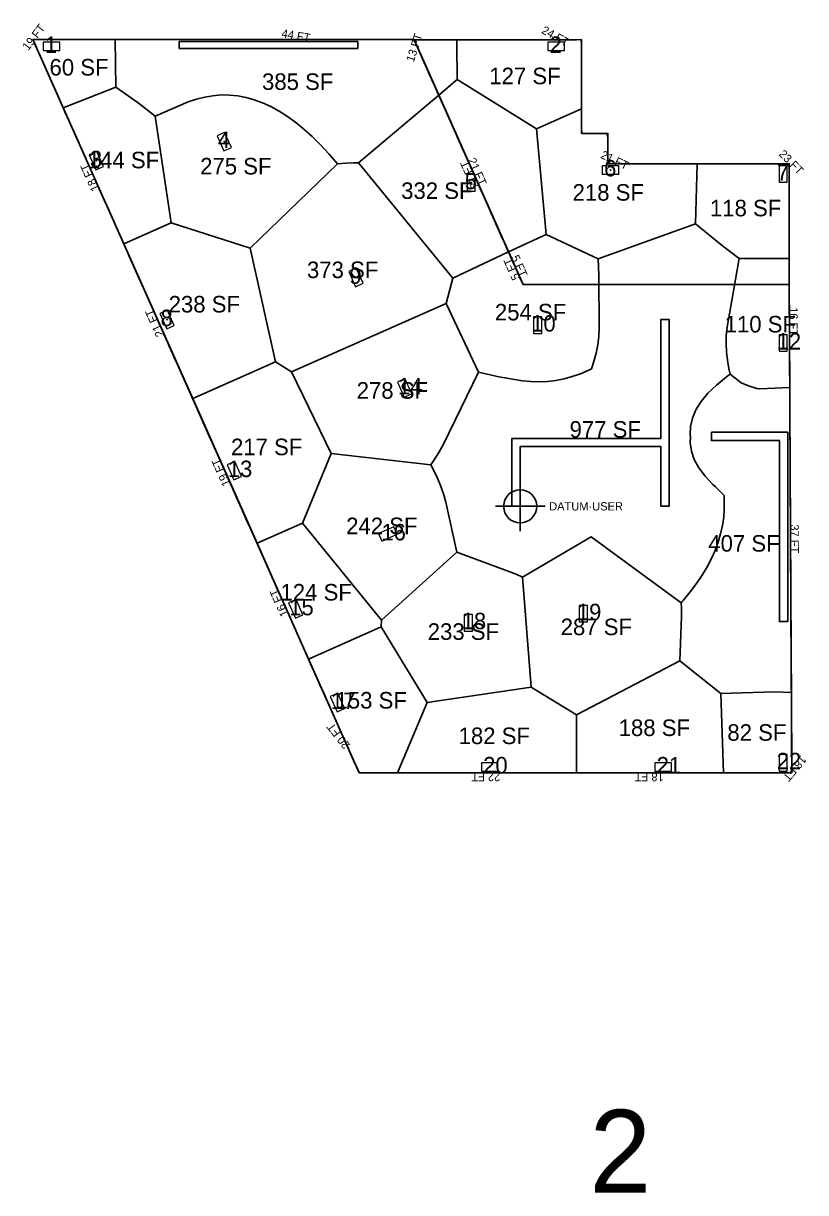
# Model space of a CAD drawing. Header units: metres. Extents: x 6006 to 43258, y -596 to 1101.
# Drawn here: x 9004 to 10139, y -594 to 1101 of the extents above; entities that cross this region are included whole.
import ezdxf
from ezdxf.enums import TextEntityAlignment as Align

# ---------------------------------------------------------------- set-up
doc = ezdxf.new("R2010")
doc.units = ezdxf.units.M
doc.layers.add('COLUMN-FOOTPRINT', color=6, linetype='Continuous', lineweight=9)
for name, color, linetype in [('COLUMN-LABEL', 6, 'Continuous'), ('FLOOR LABELS', 1, 'Continuous'), ('FLOOR_8_AREA_LABELS', 3, 'Continuous'), ('FLOOR_8_BOUNDARY', 5, 'Continuous'), ('FLOOR_8_COLUMNS', 7, 'Continuous'), ('FLOOR_8_DATUM', 4, 'Continuous'), ('FLOOR_8_FASCADE_COLUMNS', 30, 'Continuous'), ('FLOOR_8_FASCADE_WALLS', 4, 'Continuous'), ('FLOOR_8_LARGE_TRIBUTARY', 6, 'Continuous'), ('FLOOR_8_TRIBUTARY_COL_0', 2, 'Continuous'), ('FLOOR_8_TRIBUTARY_COL_1', 2, 'Continuous'), ('FLOOR_8_TRIBUTARY_COL_10', 2, 'Continuous'), ('FLOOR_8_TRIBUTARY_COL_11', 2, 'Continuous'), ('FLOOR_8_TRIBUTARY_COL_12', 2, 'Continuous'), ('FLOOR_8_TRIBUTARY_COL_13', 2, 'Continuous'), ('FLOOR_8_TRIBUTARY_COL_14', 2, 'Continuous'), ('FLOOR_8_TRIBUTARY_COL_15', 2, 'Continuous'), ('FLOOR_8_TRIBUTARY_COL_16', 2, 'Continuous'), ('FLOOR_8_TRIBUTARY_COL_17', 2, 'Continuous'), ('FLOOR_8_TRIBUTARY_COL_18', 2, 'Continuous'), ('FLOOR_8_TRIBUTARY_COL_19', 2, 'Continuous'), ('FLOOR_8_TRIBUTARY_COL_2', 2, 'Continuous'), ('FLOOR_8_TRIBUTARY_COL_20', 2, 'Continuous'), ('FLOOR_8_TRIBUTARY_COL_3', 2, 'Continuous'), ('FLOOR_8_TRIBUTARY_COL_4', 2, 'Continuous'), ('FLOOR_8_TRIBUTARY_COL_5', 2, 'Continuous'), ('FLOOR_8_TRIBUTARY_COL_6', 2, 'Continuous'), ('FLOOR_8_TRIBUTARY_COL_7', 2, 'Continuous'), ('FLOOR_8_TRIBUTARY_COL_8', 2, 'Continuous'), ('FLOOR_8_TRIBUTARY_COL_9', 2, 'Continuous'), ('FLOOR_8_WALL_TRIBUTARY_14', 1, 'Continuous'), ('FLOOR_8_WALL_TRIBUTARY_18', 1, 'Continuous'), ('FLOOR_8_WALL_TRIBUTARY_8', 1, 'Continuous'), ('SECONDARY AREA', 7, 'Continuous'), ('SHEAR-WALL', 4, 'Continuous'), ('SLAB', 5, 'Continuous')]:
    doc.layers.add(name, color=color, linetype=linetype)

msp = doc.modelspace()

# ---------------------------------------------------------------- linework, layer by layer
at = {"layer": 'COLUMN-FOOTPRINT'}
for points in [[(9032.9, 1061.3), (9056.9, 1061.3), (9056.9, 1073.3), (9032.9, 1073.3)], [(9764.7, 1061.3), (9788.7, 1061.3), (9788.7, 1073.3), (9764.7, 1073.3)], [(9285.1, 937.8), (9294.8, 915.9), (9305.8, 920.8), (9296.1, 942.7)], [(9099.8, 910.1), (9109.5, 888.2), (9120.5, 893), (9110.7, 915)], [(9659.6, 857.6), (9659.6, 881.6), (9647.6, 881.6), (9647.6, 857.6)], [(9843.7, 882.3), (9867.7, 882.3), (9867.7, 894.3), (9843.7, 894.3)], [(10112, 870.3), (10112, 894.3), (10100, 894.3), (10100, 870.3)], [(9476.1, 740.9), (9485.8, 719), (9496.8, 723.9), (9487, 745.8)], [(9202.2, 679.9), (9212, 657.9), (9222.9, 662.8), (9213.2, 684.7)], [(9756, 651.3), (9756, 675.3), (9744, 675.3), (9744, 651.3)], [(10112, 625.3), (10112, 649.3), (10100, 649.3), (10100, 625.3)], [(9546.6, 580.8), (9556.4, 558.9), (9567.4, 563.7), (9557.6, 585.7)], [(9299.7, 460.9), (9309.5, 438.9), (9320.4, 443.8), (9310.7, 465.8)], [(9524.2, 350.2), (9546.1, 360), (9541.3, 371), (9519.3, 361.2)], [(9388.9, 260.5), (9398.6, 238.6), (9409.6, 243.5), (9399.8, 265.4)], [(9822.3, 232.9), (9822.3, 256.9), (9810.3, 256.9), (9810.3, 232.9)], [(9655.3, 219.8), (9655.3, 243.8), (9643.3, 243.8), (9643.3, 219.8)], [(9449.3, 124.7), (9459.1, 102.7), (9470.1, 107.6), (9460.3, 129.5)], [(10112, 16.8), (10112, 40.8), (10100, 40.8), (10100, 16.8)], [(9668.4, 16.8), (9692.4, 16.8), (9692.4, 28.8), (9668.4, 28.8)], [(9920, 16.8), (9944, 16.8), (9944, 28.8), (9920, 28.8)]]:
    msp.add_lwpolyline(points, close=True, dxfattribs=at)
at = {"layer": 'FLOOR_8_BOUNDARY'}
msp.add_lwpolyline([(9728.8, 722.1), (9728.8, 722.1), (9570.9, 1076.9), (9813.8, 1077.1), (9813.8, 941.1), (9851.8, 941.1), (9851.8, 897.1), (10114.8, 897.1), (10114.8, 722.1), (10118.5, 14.1), (9491.2, 14.1), (9018, 1077.1), (9570.8, 1077.1), (9728.8, 722.1)], close=True, dxfattribs=at)
at = {"layer": 'FLOOR_8_COLUMNS'}
for p in [(9044.9, 1067.3), (9776.7, 1067.3), (9295.4, 929.3), (9110.1, 901.6), (9855.7, 888.3), (10106, 882.3), (9653.6, 869.6), (9486.4, 732.4), (9212.6, 671.3), (9750, 663.3), (10106, 637.3), (9557, 572.3), (9310.1, 452.3), (9532.7, 360.6), (9399.2, 252), (9816.3, 244.9), (9649.3, 231.8), (9459.7, 116.1), (9680.4, 22.8), (9932, 22.8), (10106, 28.8)]:
    msp.add_point(p, dxfattribs=at)
at = {"layer": 'FLOOR_8_DATUM'}
for p, q in [((9724.7, 364.6), (9724.7, 436.6)), ((9688.7, 400.6), (9760.7, 400.6))]:
    msp.add_line(p, q, dxfattribs=at)
msp.add_circle((9724.7, 400.6), 24, dxfattribs=at)
at = {"layer": 'FLOOR_8_FASCADE_COLUMNS'}
for points in [[(9062, 978.2), (9059.6, 983.7), (9057.2, 989.2), (9054.7, 994.7), (9052.3, 1000.1), (9049.8, 1005.6), (9047.4, 1011.1), (9045, 1016.6), (9042.5, 1022.1), (9040.1, 1027.5), (9037.6, 1033), (9035.2, 1038.5), (9032.8, 1044), (9030.3, 1049.5), (9027.9, 1055), (9025.4, 1060.4), (9023, 1065.9), (9020.6, 1071.4), (9018.1, 1076.9), (9023.8, 1077.1), (9029.8, 1077.1), (9035.8, 1077.1), (9041.8, 1077.1), (9047.8, 1077.1), (9053.8, 1077.1), (9059.8, 1077.1), (9065.8, 1077.1), (9071.8, 1077.1), (9077.8, 1077.1), (9083.8, 1077.1), (9089.8, 1077.1), (9095.8, 1077.1), (9101.8, 1077.1), (9107.8, 1077.1), (9113.8, 1077.1), (9119.8, 1077.1), (9125.8, 1077.1), (9131.8, 1077.1), (9137.8, 1077.1)], [(9632.4, 1077), (9638.4, 1077), (9644.4, 1077), (9650.4, 1077), (9656.4, 1077), (9662.4, 1077), (9668.4, 1077), (9674.4, 1077), (9680.4, 1077), (9686.4, 1077), (9692.4, 1077), (9698.4, 1077), (9704.4, 1077), (9710.4, 1077), (9716.4, 1077), (9722.4, 1077), (9728.4, 1077), (9734.4, 1077), (9740.4, 1077), (9746.4, 1077), (9752.4, 1077), (9758.4, 1077), (9764.4, 1077), (9770.4, 1077), (9776.4, 1077), (9782.4, 1077), (9788.4, 1077), (9794.4, 1077), (9800.4, 1077), (9806.4, 1077), (9812.4, 1077.1), (9813.8, 1072.4), (9813.8, 1066.4), (9813.8, 1060.4), (9813.8, 1054.4), (9813.8, 1048.4), (9813.8, 1042.4), (9813.8, 1036.4), (9813.8, 1030.4), (9813.8, 1024.4), (9813.8, 1018.4), (9813.8, 1012.4), (9813.8, 1006.4), (9813.8, 1000.4), (9813.8, 994.4), (9813.8, 988.4), (9813.8, 982.4), (9813.8, 976.4)], [(9706.9, 771.4), (9704.4, 776.9), (9702, 782.4), (9699.5, 787.8), (9697.1, 793.3), (9694.7, 798.8), (9692.2, 804.3), (9689.8, 809.8), (9687.3, 815.2), (9684.9, 820.7), (9682.5, 826.2), (9680, 831.7), (9677.6, 837.2), (9675.1, 842.6), (9672.7, 848.1), (9670.3, 853.6), (9667.8, 859.1), (9665.4, 864.6), (9662.9, 870.1), (9660.5, 875.5), (9658.1, 881), (9655.6, 886.5), (9653.2, 892), (9650.7, 897.5), (9648.3, 902.9), (9645.9, 908.4), (9643.4, 913.9), (9641, 919.4), (9638.5, 924.9), (9636.1, 930.4), (9633.7, 935.8), (9631.2, 941.3), (9628.8, 946.8), (9626.4, 952.3), (9623.9, 957.8), (9621.5, 963.2), (9619, 968.7), (9616.6, 974.2), (9614.2, 979.7), (9611.7, 985.2), (9609.3, 990.6), (9606.8, 996.1)], [(9607, 995.7), (9609.5, 990.2), (9611.9, 984.8), (9614.3, 979.3), (9616.8, 973.8), (9619.2, 968.3), (9621.7, 962.8), (9624.1, 957.3), (9626.5, 951.9), (9629, 946.4), (9631.4, 940.9), (9633.9, 935.4), (9636.3, 929.9), (9638.7, 924.5), (9641.2, 919), (9643.6, 913.5), (9646.1, 908), (9648.5, 902.5), (9650.9, 897.1), (9653.4, 891.6), (9655.8, 886.1), (9658.3, 880.6), (9660.7, 875.1), (9663.1, 869.6), (9665.6, 864.2), (9668, 858.7), (9670.4, 853.2), (9672.9, 847.7), (9675.3, 842.2), (9677.8, 836.8), (9680.2, 831.3), (9682.6, 825.8), (9685.1, 820.3), (9687.5, 814.8), (9690, 809.3), (9692.4, 803.9), (9694.8, 798.4), (9697.3, 792.9), (9699.7, 787.4), (9702.2, 781.9), (9704.6, 776.5), (9707, 771)], [(9149.9, 780.9), (9147.4, 786.4), (9145, 791.8), (9142.6, 797.3), (9140.1, 802.8), (9137.7, 808.3), (9135.2, 813.8), (9132.8, 819.2), (9130.4, 824.7), (9127.9, 830.2), (9125.5, 835.7), (9123, 841.2), (9120.6, 846.7), (9118.2, 852.1), (9115.7, 857.6), (9113.3, 863.1), (9110.8, 868.6), (9108.4, 874.1), (9106, 879.5), (9103.5, 885), (9101.1, 890.5), (9098.6, 896), (9096.2, 901.5), (9093.8, 907), (9091.3, 912.4), (9088.9, 917.9), (9086.4, 923.4), (9084, 928.9), (9081.6, 934.4), (9079.1, 939.8), (9076.7, 945.3), (9074.2, 950.8), (9071.8, 956.3), (9069.4, 961.8), (9066.9, 967.2), (9064.5, 972.7), (9062, 978.2)], [(9813.8, 976.4), (9813.8, 970.4), (9813.8, 964.4), (9813.8, 958.4), (9813.8, 952.4), (9813.8, 946.4), (9814.4, 941.1), (9820.4, 941.1), (9826.4, 941.1), (9832.4, 941.1), (9838.4, 941.1), (9844.4, 941.1), (9850.4, 941.1), (9851.8, 936.4), (9851.8, 930.4), (9851.8, 924.4), (9851.8, 918.4), (9851.8, 912.4), (9851.8, 906.4), (9851.8, 900.4), (9854.4, 897.1), (9860.4, 897.1), (9866.4, 897.1), (9872.4, 897.1), (9878.4, 897.1), (9884.4, 897.1), (9890.4, 897.1), (9896.4, 897.1), (9902.4, 897.1), (9908.4, 897.1), (9914.4, 897.1), (9920.4, 897.1), (9926.4, 897.1), (9932.4, 897.1), (9938.4, 897.1), (9944.4, 897.1), (9950.4, 897.1), (9956.4, 897.1), (9962.4, 897.1), (9968.4, 897.1), (9974.4, 897.1), (9980.4, 897.1)], [(9980.4, 897.1), (9986.4, 897.1), (9992.4, 897.1), (9998.4, 897.1), (10004.4, 897.1), (10010.4, 897.1), (10016.4, 897.1), (10022.4, 897.1), (10028.4, 897.1), (10034.4, 897.1), (10040.4, 897.1), (10046.4, 897.1), (10052.4, 897.1), (10058.4, 897.1), (10064.4, 897.1), (10070.4, 897.1), (10076.4, 897.1), (10082.4, 897.1), (10088.4, 897.1), (10094.4, 897.1), (10100.4, 897.1), (10106.4, 897.1), (10112.4, 897.1), (10114.8, 893.4), (10114.8, 887.4), (10114.8, 881.4), (10114.8, 875.4), (10114.8, 869.4), (10114.8, 863.4), (10114.8, 857.4), (10114.8, 851.4), (10114.8, 845.4), (10114.8, 839.4), (10114.8, 833.4), (10114.8, 827.4), (10114.8, 821.4), (10114.8, 815.4), (10114.8, 809.4), (10114.8, 803.4), (10114.8, 797.4), (10114.8, 791.4), (10114.8, 785.4), (10114.8, 779.4), (10114.8, 773.4), (10114.8, 767.4), (10114.8, 761.4)], [(9249.9, 556.1), (9247.5, 561.6), (9245, 567.1), (9242.6, 572.6), (9240.2, 578.1), (9237.7, 583.5), (9235.3, 589), (9232.8, 594.5), (9230.4, 600), (9228, 605.5), (9225.5, 611), (9223.1, 616.4), (9220.6, 621.9), (9218.2, 627.4), (9215.8, 632.9), (9213.3, 638.4), (9210.9, 643.8), (9208.4, 649.3), (9206, 654.8), (9203.6, 660.3), (9201.1, 665.8), (9198.7, 671.2), (9196.2, 676.7), (9193.8, 682.2), (9191.4, 687.7), (9188.9, 693.2), (9186.5, 698.7), (9184, 704.1), (9181.6, 709.6), (9179.2, 715.1), (9176.7, 720.6), (9174.3, 726.1), (9171.8, 731.5), (9169.4, 737), (9167, 742.5), (9164.5, 748), (9162.1, 753.5), (9159.6, 759), (9157.2, 764.4), (9154.8, 769.9), (9152.3, 775.4), (9149.9, 780.9)], [(9728.8, 722.1), (9726.4, 727.5), (9723.9, 733), (9721.5, 738.5), (9719.1, 744), (9716.6, 749.5), (9714.2, 754.9), (9711.7, 760.4), (9709.3, 765.9), (9706.9, 771.4)], [(9707, 771), (9709.5, 765.5), (9711.9, 760), (9714.4, 754.5), (9716.8, 749), (9719.2, 743.6), (9721.7, 738.1), (9724.1, 732.6), (9726.6, 727.1), (9728.8, 722.1)], [(10114.8, 761.4), (10114.8, 755.4), (10114.8, 749.4), (10114.8, 743.4), (10114.8, 737.4), (10114.8, 731.4), (10114.8, 725.4), (10114.8, 719.4), (10114.8, 713.4), (10114.9, 707.4), (10114.9, 701.4), (10114.9, 695.4), (10115, 689.4), (10115, 683.4), (10115, 677.4), (10115, 671.4), (10115.1, 665.4), (10115.1, 659.4), (10115.1, 653.4), (10115.2, 647.4), (10115.2, 641.4), (10115.2, 635.4), (10115.3, 629.4), (10115.3, 623.4), (10115.3, 617.4), (10115.4, 611.4), (10115.4, 605.4), (10115.4, 599.4), (10115.5, 593.4), (10115.5, 587.4), (10115.5, 581.4), (10115.6, 575.4)], [(9342.6, 347.8), (9340.2, 353.3), (9337.7, 358.8), (9335.3, 364.3), (9332.9, 369.8), (9330.4, 375.2), (9328, 380.7), (9325.5, 386.2), (9323.1, 391.7), (9320.7, 397.2), (9318.2, 402.7), (9315.8, 408.1), (9313.3, 413.6), (9310.9, 419.1), (9308.5, 424.6), (9306, 430.1), (9303.6, 435.5), (9301.1, 441), (9298.7, 446.5), (9296.3, 452), (9293.8, 457.5), (9291.4, 462.9), (9288.9, 468.4), (9286.5, 473.9), (9284.1, 479.4), (9281.6, 484.9), (9279.2, 490.4), (9276.7, 495.8), (9274.3, 501.3), (9271.9, 506.8), (9269.4, 512.3), (9267, 517.8), (9264.5, 523.2), (9262.1, 528.7), (9259.7, 534.2), (9257.2, 539.7), (9254.8, 545.2), (9252.4, 550.7), (9249.9, 556.1)], [(9418.3, 177.9), (9415.8, 183.4), (9413.4, 188.9), (9410.9, 194.4), (9408.5, 199.8), (9406.1, 205.3), (9403.6, 210.8), (9401.2, 216.3), (9398.7, 221.8), (9396.3, 227.2), (9393.9, 232.7), (9391.4, 238.2), (9389, 243.7), (9386.5, 249.2), (9384.1, 254.7), (9381.7, 260.1), (9379.2, 265.6), (9376.8, 271.1), (9374.3, 276.6), (9371.9, 282.1), (9369.5, 287.5), (9367, 293), (9364.6, 298.5), (9362.1, 304), (9359.7, 309.5), (9357.3, 314.9), (9354.8, 320.4), (9352.4, 325.9), (9349.9, 331.4), (9347.5, 336.9), (9345.1, 342.4), (9342.6, 347.8)], [(9545.8, 14.1), (9539.8, 14.1), (9533.8, 14.1), (9527.8, 14.1), (9521.8, 14.1), (9515.8, 14.1), (9509.8, 14.1), (9503.8, 14.1), (9497.8, 14.1), (9491.8, 14.1), (9489, 18.9), (9486.6, 24.4), (9484.1, 29.9), (9481.7, 35.4), (9479.3, 40.9), (9476.8, 46.4), (9474.4, 51.8), (9471.9, 57.3), (9469.5, 62.8), (9467.1, 68.3), (9464.6, 73.8), (9462.2, 79.2), (9459.7, 84.7), (9457.3, 90.2), (9454.9, 95.7), (9452.4, 101.2), (9450, 106.6), (9447.5, 112.1), (9445.1, 117.6), (9442.7, 123.1), (9440.2, 128.6), (9437.8, 134.1), (9435.3, 139.5), (9432.9, 145), (9430.5, 150.5), (9428, 156), (9425.6, 161.5), (9423.1, 166.9), (9420.7, 172.4), (9418.3, 177.9)], [(10117.9, 131.4), (10117.9, 125.4), (10117.9, 119.4), (10118, 113.4), (10118, 107.4), (10118, 101.4), (10118.1, 95.4), (10118.1, 89.4), (10118.1, 83.4), (10118.2, 77.4), (10118.2, 71.4), (10118.2, 65.4), (10118.3, 59.4), (10118.3, 53.4), (10118.3, 47.4), (10118.3, 41.4), (10118.4, 35.4), (10118.4, 29.4), (10118.4, 23.4), (10118.5, 17.4), (10115.8, 14.1), (10109.8, 14.1), (10103.8, 14.1), (10097.8, 14.1), (10091.8, 14.1), (10085.8, 14.1), (10079.8, 14.1), (10073.8, 14.1), (10067.8, 14.1), (10061.8, 14.1), (10055.8, 14.1), (10049.8, 14.1), (10043.8, 14.1), (10037.8, 14.1), (10031.8, 14.1), (10025.8, 14.1), (10019.8, 14.1)], [(9803.8, 14.1), (9797.8, 14.1), (9791.8, 14.1), (9785.8, 14.1), (9779.8, 14.1), (9773.8, 14.1), (9767.8, 14.1), (9761.8, 14.1), (9755.8, 14.1), (9749.8, 14.1), (9743.8, 14.1), (9737.8, 14.1), (9731.8, 14.1), (9725.8, 14.1), (9719.8, 14.1), (9713.8, 14.1), (9707.8, 14.1), (9701.8, 14.1), (9695.8, 14.1), (9689.8, 14.1), (9683.8, 14.1), (9677.8, 14.1), (9671.8, 14.1), (9665.8, 14.1), (9659.8, 14.1), (9653.8, 14.1), (9647.8, 14.1), (9641.8, 14.1), (9635.8, 14.1), (9629.8, 14.1), (9623.8, 14.1), (9617.8, 14.1), (9611.8, 14.1), (9605.8, 14.1), (9599.8, 14.1), (9593.8, 14.1), (9587.8, 14.1), (9581.8, 14.1), (9575.8, 14.1), (9569.8, 14.1), (9563.8, 14.1), (9557.8, 14.1), (9551.8, 14.1), (9545.8, 14.1)], [(10019.8, 14.1), (10013.8, 14.1), (10007.8, 14.1), (10001.8, 14.1), (9995.8, 14.1), (9989.8, 14.1), (9983.8, 14.1), (9977.8, 14.1), (9971.8, 14.1), (9965.8, 14.1), (9959.8, 14.1), (9953.8, 14.1), (9947.8, 14.1), (9941.8, 14.1), (9935.8, 14.1), (9929.8, 14.1), (9923.8, 14.1), (9917.8, 14.1), (9911.8, 14.1), (9905.8, 14.1), (9899.8, 14.1), (9893.8, 14.1), (9887.8, 14.1), (9881.8, 14.1), (9875.8, 14.1), (9869.8, 14.1), (9863.8, 14.1), (9857.8, 14.1), (9851.8, 14.1), (9845.8, 14.1), (9839.8, 14.1), (9833.8, 14.1), (9827.8, 14.1), (9821.8, 14.1), (9815.8, 14.1), (9809.8, 14.1), (9803.8, 14.1)]]:
    msp.add_lwpolyline(points, dxfattribs=at)
at = {"layer": 'FLOOR_8_FASCADE_WALLS'}
for points in [[(9137.8, 1077.1), (9143.8, 1077.1), (9149.8, 1077.1), (9155.8, 1077.1), (9161.8, 1077.1), (9167.8, 1077.1), (9173.8, 1077.1), (9179.8, 1077.1), (9185.8, 1077.1), (9191.8, 1077.1), (9197.8, 1077.1), (9203.8, 1077.1), (9209.8, 1077.1), (9215.8, 1077.1), (9221.8, 1077.1), (9227.8, 1077.1), (9233.8, 1077.1), (9239.8, 1077.1), (9245.8, 1077.1), (9251.8, 1077.1), (9257.8, 1077.1), (9263.8, 1077.1), (9269.8, 1077.1), (9275.8, 1077.1), (9281.8, 1077.1), (9287.8, 1077.1), (9293.8, 1077.1), (9299.8, 1077.1), (9305.8, 1077.1), (9311.8, 1077.1), (9317.8, 1077.1), (9323.8, 1077.1), (9329.8, 1077.1), (9335.8, 1077.1), (9341.8, 1077.1), (9347.8, 1077.1), (9353.8, 1077.1), (9359.8, 1077.1), (9365.8, 1077.1), (9371.8, 1077.1), (9377.8, 1077.1), (9383.8, 1077.1), (9389.8, 1077.1), (9395.8, 1077.1), (9401.8, 1077.1), (9407.8, 1077.1), (9413.8, 1077.1), (9419.8, 1077.1), (9425.8, 1077.1), (9431.8, 1077.1), (9437.8, 1077.1), (9443.8, 1077.1), (9449.8, 1077.1), (9455.8, 1077.1), (9461.8, 1077.1), (9467.8, 1077.1), (9473.8, 1077.1), (9479.8, 1077.1), (9485.8, 1077.1), (9491.8, 1077.1), (9497.8, 1077.1), (9503.8, 1077.1), (9509.8, 1077.1), (9515.8, 1077.1), (9521.8, 1077.1), (9527.8, 1077.1), (9533.8, 1077.1), (9539.8, 1077.1), (9545.8, 1077.1), (9551.8, 1077.1), (9557.8, 1077.1), (9563.8, 1077.1), (9569.8, 1077.1), (9572.9, 1072.5), (9575.3, 1067), (9577.7, 1061.5), (9580.2, 1056), (9582.6, 1050.5), (9585.1, 1045.1), (9587.5, 1039.6), (9589.9, 1034.1), (9592.4, 1028.6), (9594.8, 1023.1), (9597.3, 1017.6), (9599.7, 1012.2), (9602.1, 1006.7), (9604.6, 1001.2), (9607, 995.7)], [(9606.8, 996.1), (9604.4, 1001.6), (9602, 1007.1), (9599.5, 1012.6), (9597.1, 1018.1), (9594.6, 1023.5), (9592.2, 1029), (9589.8, 1034.5), (9587.3, 1040), (9584.9, 1045.5), (9582.4, 1050.9), (9580, 1056.4), (9577.6, 1061.9), (9575.1, 1067.4), (9572.7, 1072.9), (9572.4, 1076.9), (9578.4, 1076.9), (9584.4, 1076.9), (9590.4, 1076.9), (9596.4, 1076.9), (9602.4, 1076.9), (9608.4, 1076.9), (9614.4, 1077), (9620.4, 1077), (9626.4, 1077), (9632.4, 1077)], [(10115.6, 575.4), (10115.6, 569.4), (10115.6, 563.4), (10115.6, 557.4), (10115.7, 551.4), (10115.7, 545.4), (10115.7, 539.4), (10115.8, 533.4), (10115.8, 527.4), (10115.8, 521.4), (10115.9, 515.4), (10115.9, 509.4), (10115.9, 503.4), (10116, 497.4), (10116, 491.4), (10116, 485.4), (10116.1, 479.4), (10116.1, 473.4), (10116.1, 467.4), (10116.1, 461.4), (10116.2, 455.4), (10116.2, 449.4), (10116.2, 443.4), (10116.3, 437.4), (10116.3, 431.4), (10116.3, 425.4), (10116.4, 419.4), (10116.4, 413.4), (10116.4, 407.4), (10116.5, 401.4), (10116.5, 395.4), (10116.5, 389.4), (10116.6, 383.4), (10116.6, 377.4), (10116.6, 371.4), (10116.7, 365.4), (10116.7, 359.4), (10116.7, 353.4), (10116.7, 347.4), (10116.8, 341.4), (10116.8, 335.4), (10116.8, 329.4), (10116.9, 323.4), (10116.9, 317.4), (10116.9, 311.4), (10117, 305.4), (10117, 299.4), (10117, 293.4), (10117.1, 287.4), (10117.1, 281.4), (10117.1, 275.4), (10117.2, 269.4), (10117.2, 263.4), (10117.2, 257.4), (10117.2, 251.4), (10117.3, 245.4), (10117.3, 239.4), (10117.3, 233.4), (10117.4, 227.4), (10117.4, 221.4), (10117.4, 215.4), (10117.5, 209.4), (10117.5, 203.4), (10117.5, 197.4), (10117.6, 191.4), (10117.6, 185.4), (10117.6, 179.4), (10117.7, 173.4), (10117.7, 167.4), (10117.7, 161.4), (10117.7, 155.4), (10117.8, 149.4), (10117.8, 143.4), (10117.8, 137.4), (10117.9, 131.4)]]:
    msp.add_lwpolyline(points, dxfattribs=at)
at = {"layer": 'FLOOR_8_LARGE_TRIBUTARY'}
for points in [[(9138.3, 1008.4), (9062, 978.3), (9018, 1077.1), (9137.5, 1077.1), (9138.3, 1008.4)], [(9315.6, 1077.1), (9327.6, 1077.1), (9339.6, 1077.1), (9351.6, 1077.1), (9363.6, 1077.1), (9375.6, 1077.1), (9387.6, 1077.1), (9399.6, 1077.1), (9411.6, 1077.1), (9423.6, 1077.1), (9435.6, 1077.1), (9447.6, 1077.1), (9459.6, 1077.1), (9471.6, 1077.1), (9483.4, 1077.1), (9570.8, 1077.1), (9574.4, 1069.1), (9606.6, 996.7), (9490.1, 898.3), (9483.1, 898.4), (9471.1, 898.1), (9459.5, 897.3), (9459.1, 897.8), (9447.1, 911.8), (9435.1, 924.7), (9423.1, 936.6), (9411.1, 947.4), (9399.1, 957.1), (9387.1, 965.8), (9375.1, 973.4), (9363.1, 980), (9351.1, 985.5), (9339.1, 989.9), (9327.1, 993.2), (9315.1, 995.5), (9303.1, 996.7), (9291.1, 996.9), (9279.1, 995.9), (9267.1, 993.9), (9255.1, 990.9), (9243.1, 986.8), (9195.2, 966.1), (9170.6, 985.3), (9138.3, 1008.4), (9137.5, 1077.1), (9230.5, 1077.1), (9243.6, 1077.1), (9255.6, 1077.1), (9267.6, 1077.1), (9279.6, 1077.1), (9291.6, 1077.1), (9303.6, 1077.1), (9315.6, 1077.1)], [(9574.4, 1069.1), (9570.9, 1076.9), (9633, 1077), (9632.8, 1069.1), (9633.4, 1019.3), (9606.6, 996.7), (9574.4, 1069.1)], [(9748.2, 947.8), (9633.4, 1019.3), (9632.8, 1069.1), (9633, 1077), (9813.8, 1077.1), (9813.8, 976.8), (9748.2, 947.8)], [(9138.3, 1008.4), (9170.6, 985.3), (9195.2, 966.1), (9218.3, 811.8), (9149.7, 781.3), (9062, 978.3), (9138.3, 1008.4)], [(9243.1, 986.8), (9255.1, 990.9), (9267.1, 993.9), (9279.1, 995.9), (9291.1, 996.9), (9303.1, 996.7), (9315.1, 995.5), (9327.1, 993.2), (9339.1, 989.9), (9351.1, 985.5), (9363.1, 980), (9375.1, 973.4), (9387.1, 965.8), (9399.1, 957.1), (9411.1, 947.4), (9423.1, 936.6), (9435.1, 924.7), (9447.1, 911.8), (9459.1, 897.8), (9459.5, 897.3), (9333.2, 774.9), (9218.3, 811.8), (9195.2, 966.1), (9243.1, 986.8)], [(9490.1, 898.3), (9606.6, 996.7), (9707.8, 769.3), (9627, 731.5), (9490.1, 898.3)], [(9748.2, 947.8), (9813.8, 976.8), (9813.8, 941.1), (9851.8, 941.1), (9851.8, 897.1), (9981.1, 897.1), (9979, 810.3), (9837.8, 759.4), (9762.4, 794.8), (9748.2, 947.8)], [(9333.2, 774.9), (9459.5, 897.3), (9471.1, 898.1), (9483.1, 898.4), (9490.1, 898.3), (9627, 731.5), (9617.3, 694.5), (9393.1, 595.6), (9369.9, 610.2), (9333.2, 774.9)], [(10042.3, 759.8), (10018.1, 778.3), (9979, 810.3), (9981.1, 897.1), (10114.8, 897.1), (10114.8, 759.8), (10042.3, 759.8)], [(9218.3, 811.8), (9333.2, 774.9), (9369.9, 610.2), (9249.7, 556.7), (9149.7, 781.3), (9218.3, 811.8)], [(9604.1, 442.6), (9598.3, 454.6), (9594.9, 460.7), (9599.1, 466.6), (9606.7, 478.6), (9613.5, 490.6), (9664.3, 595), (9693.5, 588.4), (9728.2, 582.5), (9740.2, 581.4), (9752.2, 581.1), (9764.2, 581.7), (9776.2, 583.2), (9788.2, 585.5), (9800.2, 588.7), (9812.2, 592.8), (9824.2, 597.8), (9828.1, 599.7), (9831.7, 610.6), (9834.8, 622.6), (9837.1, 634.6), (9838.7, 646.6), (9839.4, 658.6), (9838.8, 736.3), (9837.8, 759.4), (9979, 810.3), (10018.1, 778.3), (10042.3, 759.8), (10024.8, 660.4), (10023.6, 648.4), (10023.2, 636.4), (10023.7, 624.4), (10025.1, 612.4), (10027.4, 600.4), (10029.4, 592.4), (10023.8, 588.4), (10009.2, 576.4), (9997, 564.4), (9987.1, 552.4), (9979.6, 540.4), (9974.4, 528.4), (9971.6, 516.4), (9971.1, 504.4), (9971.5, 501.9), (9971.1, 492.4), (9973, 480.4), (9977.2, 468.4), (9983.8, 456.4), (9992.7, 444.4), (10004, 432.4), (10007.9, 428.9), (10016, 420.4), (10019.9, 416.9), (10020.7, 416.1), (10020.7, 408.7), (10020.6, 408.4), (10020.7, 396.7), (10019.8, 384.7), (10018, 372.7), (10015.3, 360.7), (10011.8, 348.7), (10007.3, 336.7), (10001.9, 324.7), (9995.6, 312.7), (9988.5, 300.7), (9980.4, 288.7), (9971.4, 276.7), (9961.5, 264.7), (9960, 262.9), (9958, 260.6), (9827.6, 356.3), (9728.1, 297.8), (9718.7, 302), (9633, 334.2), (9616.9, 406.6), (9613.5, 418.6), (9609.2, 430.6), (9604.1, 442.6)], [(9627, 731.5), (9707.8, 769.3), (9728.8, 722.1), (9728.8, 722.1), (9707.8, 769.3), (9762.4, 794.8), (9837.8, 759.4), (9838.8, 736.3), (9839.4, 658.6), (9838.7, 646.6), (9837.1, 634.6), (9834.8, 622.6), (9831.7, 610.6), (9828.1, 599.7), (9824.2, 597.8), (9812.2, 592.8), (9800.2, 588.7), (9788.2, 585.5), (9776.2, 583.2), (9764.2, 581.7), (9752.2, 581.1), (9740.2, 581.4), (9728.2, 582.5), (9693.5, 588.4), (9664.3, 595), (9617.3, 694.5), (9627, 731.5)], [(10072, 570.7), (10067.9, 571.6), (10055.9, 575.4), (10045.3, 579.6), (10029.4, 592.4), (10027.4, 600.4), (10025.1, 612.4), (10023.7, 624.4), (10023.2, 636.4), (10023.6, 648.4), (10024.8, 660.4), (10042.3, 759.8), (10114.8, 759.8), (10114.8, 722.1), (10115.6, 572.9), (10072, 570.7)], [(9617.3, 694.5), (9664.3, 595), (9613.5, 490.6), (9606.7, 478.6), (9599.1, 466.6), (9594.9, 460.7), (9450.6, 477.3), (9393.1, 595.6), (9617.3, 694.5)], [(9369.9, 610.2), (9393.1, 595.6), (9450.6, 477.3), (9409, 376.4), (9343, 347), (9249.7, 556.7), (9369.9, 610.2)], [(9958.5, 240.7), (9958.4, 252.7), (9958, 260.6), (9960, 262.9), (9961.5, 264.7), (9971.4, 276.7), (9980.4, 288.7), (9988.5, 300.7), (9995.6, 312.7), (10001.9, 324.7), (10007.3, 336.7), (10011.8, 348.7), (10015.3, 360.7), (10018, 372.7), (10019.8, 384.7), (10020.7, 396.7), (10020.6, 408.4), (10020.7, 408.7), (10020.7, 416.1), (10019.9, 416.9), (10016, 420.4), (10007.9, 428.9), (10004, 432.4), (9992.7, 444.4), (9983.8, 456.4), (9977.2, 468.4), (9973, 480.4), (9971.1, 492.4), (9971.5, 501.9), (9971.1, 504.4), (9971.6, 516.4), (9974.4, 528.4), (9979.6, 540.4), (9987.1, 552.4), (9997, 564.4), (10009.2, 576.4), (10023.8, 588.4), (10029.4, 592.4), (10045.3, 579.6), (10055.9, 575.4), (10067.9, 571.6), (10072, 570.7), (10115.6, 572.9), (10115.9, 502.1), (10116, 490.2), (10116.1, 478.2), (10116.1, 466.2), (10116.2, 454.2), (10116.2, 442.2), (10116.3, 430.2), (10116.4, 418.2), (10116.4, 406.2), (10116.5, 394.2), (10116.6, 382.2), (10116.6, 370.2), (10116.7, 358.2), (10116.8, 346.2), (10116.8, 334.2), (10116.9, 322.2), (10116.9, 310.2), (10117, 298.2), (10117.1, 286.2), (10117.1, 274.2), (10117.2, 262.2), (10117.3, 250.2), (10117.3, 238.2), (10117.9, 130.9), (10094.1, 131.5), (10015.4, 129.4), (9956.2, 176.6), (9958.5, 240.7)], [(9450.6, 477.3), (9594.9, 460.7), (9598.3, 454.6), (9604.1, 442.6), (9609.2, 430.6), (9613.5, 418.6), (9616.9, 406.6), (9633, 334.2), (9523.7, 235.3), (9409, 376.4), (9450.6, 477.3)], [(9409, 376.4), (9523.7, 235.3), (9523, 225.7), (9417.8, 178.9), (9343, 347), (9409, 376.4)], [(9728.1, 297.8), (9827.6, 356.3), (9958, 260.6), (9958.4, 252.7), (9958.5, 240.7), (9956.2, 176.6), (9806.2, 98.5), (9740.7, 138.6), (9728.1, 297.8)], [(9523.7, 235.3), (9633, 334.2), (9718.7, 302), (9728.1, 297.8), (9740.7, 138.6), (9589.8, 116.1), (9523, 225.7), (9523.7, 235.3)], [(9523, 225.7), (9589.8, 116.1), (9546.6, 14.1), (9491.2, 14.1), (9417.8, 178.9), (9523, 225.7)], [(9806.2, 98.5), (9956.2, 176.6), (10015.4, 129.4), (10019.4, 14.1), (9806.2, 14.1), (9806.2, 98.5)], [(9589.8, 116.1), (9740.7, 138.6), (9806.2, 98.5), (9806.2, 14.1), (9546.6, 14.1), (9589.8, 116.1)], [(10015.4, 129.4), (10094.1, 131.5), (10117.9, 130.9), (10118.5, 14.1), (10019.4, 14.1), (10015.4, 129.4)]]:
    msp.add_lwpolyline(points, close=True, dxfattribs=at)
at = {"layer": 'FLOOR_8_TRIBUTARY_COL_0'}
msp.add_lwpolyline([(9138.3, 1008.4), (9062, 978.3), (9018, 1077.1), (9137.5, 1077.1), (9138.3, 1008.4)], close=True, dxfattribs=at)
at = {"layer": 'FLOOR_8_TRIBUTARY_COL_1'}
msp.add_lwpolyline([(9138.3, 1008.4), (9170.6, 985.3), (9195.2, 966.1), (9218.3, 811.8), (9149.7, 781.3), (9062, 978.3), (9138.3, 1008.4)], close=True, dxfattribs=at)
at = {"layer": 'FLOOR_8_TRIBUTARY_COL_10'}
msp.add_lwpolyline([(9627, 731.5), (9707.8, 769.3), (9728.8, 722.1), (9728.8, 722.1), (9707.8, 769.3), (9762.4, 794.8), (9837.8, 759.4), (9838.8, 736.3), (9839.4, 658.6), (9838.7, 646.6), (9837.1, 634.6), (9834.8, 622.6), (9831.7, 610.6), (9828.1, 599.7), (9824.2, 597.8), (9812.2, 592.8), (9800.2, 588.7), (9788.2, 585.5), (9776.2, 583.2), (9764.2, 581.7), (9752.2, 581.1), (9740.2, 581.4), (9728.2, 582.5), (9693.5, 588.4), (9664.3, 595), (9617.3, 694.5), (9627, 731.5)], close=True, dxfattribs=at)
at = {"layer": 'FLOOR_8_TRIBUTARY_COL_11'}
msp.add_lwpolyline([(9728.1, 297.8), (9827.6, 356.3), (9958, 260.6), (9958.4, 252.7), (9958.5, 240.7), (9956.2, 176.6), (9806.2, 98.5), (9740.7, 138.6), (9728.1, 297.8)], close=True, dxfattribs=at)
at = {"layer": 'FLOOR_8_TRIBUTARY_COL_12'}
msp.add_lwpolyline([(9523.7, 235.3), (9633, 334.2), (9718.7, 302), (9728.1, 297.8), (9740.7, 138.6), (9589.8, 116.1), (9523, 225.7), (9523.7, 235.3)], close=True, dxfattribs=at)
at = {"layer": 'FLOOR_8_TRIBUTARY_COL_13'}
msp.add_lwpolyline([(10042.3, 759.8), (10018.1, 778.3), (9979, 810.3), (9981.1, 897.1), (10114.8, 897.1), (10114.8, 759.8), (10042.3, 759.8)], close=True, dxfattribs=at)
at = {"layer": 'FLOOR_8_TRIBUTARY_COL_14'}
msp.add_lwpolyline([(10072, 570.7), (10067.9, 571.6), (10055.9, 575.4), (10045.3, 579.6), (10029.4, 592.4), (10027.4, 600.4), (10025.1, 612.4), (10023.7, 624.4), (10023.2, 636.4), (10023.6, 648.4), (10024.8, 660.4), (10042.3, 759.8), (10114.8, 759.8), (10114.8, 722.1), (10115.6, 572.9), (10072, 570.7)], close=True, dxfattribs=at)
at = {"layer": 'FLOOR_8_TRIBUTARY_COL_15'}
msp.add_lwpolyline([(9748.2, 947.8), (9633.4, 1019.3), (9632.8, 1069.1), (9633, 1077), (9813.8, 1077.1), (9813.8, 976.8), (9748.2, 947.8)], close=True, dxfattribs=at)
at = {"layer": 'FLOOR_8_TRIBUTARY_COL_16'}
msp.add_lwpolyline([(9748.2, 947.8), (9813.8, 976.8), (9813.8, 941.1), (9851.8, 941.1), (9851.8, 897.1), (9981.1, 897.1), (9979, 810.3), (9837.8, 759.4), (9762.4, 794.8), (9748.2, 947.8)], close=True, dxfattribs=at)
at = {"layer": 'FLOOR_8_TRIBUTARY_COL_17'}
msp.add_lwpolyline([(9806.2, 98.5), (9956.2, 176.6), (10015.4, 129.4), (10019.4, 14.1), (9806.2, 14.1), (9806.2, 98.5)], close=True, dxfattribs=at)
at = {"layer": 'FLOOR_8_TRIBUTARY_COL_18'}
msp.add_lwpolyline([(9589.8, 116.1), (9740.7, 138.6), (9806.2, 98.5), (9806.2, 14.1), (9546.6, 14.1), (9589.8, 116.1)], close=True, dxfattribs=at)
at = {"layer": 'FLOOR_8_TRIBUTARY_COL_19'}
msp.add_lwpolyline([(9450.6, 477.3), (9594.9, 460.7), (9598.3, 454.6), (9604.1, 442.6), (9609.2, 430.6), (9613.5, 418.6), (9616.9, 406.6), (9633, 334.2), (9523.7, 235.3), (9409, 376.4), (9450.6, 477.3)], close=True, dxfattribs=at)
at = {"layer": 'FLOOR_8_TRIBUTARY_COL_2'}
msp.add_lwpolyline([(9243.1, 986.8), (9255.1, 990.9), (9267.1, 993.9), (9279.1, 995.9), (9291.1, 996.9), (9303.1, 996.7), (9315.1, 995.5), (9327.1, 993.2), (9339.1, 989.9), (9351.1, 985.5), (9363.1, 980), (9375.1, 973.4), (9387.1, 965.8), (9399.1, 957.1), (9411.1, 947.4), (9423.1, 936.6), (9435.1, 924.7), (9447.1, 911.8), (9459.1, 897.8), (9459.5, 897.3), (9333.2, 774.9), (9218.3, 811.8), (9195.2, 966.1), (9243.1, 986.8)], close=True, dxfattribs=at)
at = {"layer": 'FLOOR_8_TRIBUTARY_COL_20'}
msp.add_lwpolyline([(10015.4, 129.4), (10094.1, 131.5), (10117.9, 130.9), (10118.5, 14.1), (10019.4, 14.1), (10015.4, 129.4)], close=True, dxfattribs=at)
at = {"layer": 'FLOOR_8_TRIBUTARY_COL_3'}
msp.add_lwpolyline([(9218.3, 811.8), (9333.2, 774.9), (9369.9, 610.2), (9249.7, 556.7), (9149.7, 781.3), (9218.3, 811.8)], close=True, dxfattribs=at)
at = {"layer": 'FLOOR_8_TRIBUTARY_COL_4'}
msp.add_lwpolyline([(9333.2, 774.9), (9459.5, 897.3), (9471.1, 898.1), (9483.1, 898.4), (9490.1, 898.3), (9627, 731.5), (9617.3, 694.5), (9393.1, 595.6), (9369.9, 610.2), (9333.2, 774.9)], close=True, dxfattribs=at)
at = {"layer": 'FLOOR_8_TRIBUTARY_COL_5'}
msp.add_lwpolyline([(9617.3, 694.5), (9664.3, 595), (9613.5, 490.6), (9606.7, 478.6), (9599.1, 466.6), (9594.9, 460.7), (9450.6, 477.3), (9393.1, 595.6), (9617.3, 694.5)], close=True, dxfattribs=at)
at = {"layer": 'FLOOR_8_TRIBUTARY_COL_6'}
msp.add_lwpolyline([(9369.9, 610.2), (9393.1, 595.6), (9450.6, 477.3), (9409, 376.4), (9343, 347), (9249.7, 556.7), (9369.9, 610.2)], close=True, dxfattribs=at)
at = {"layer": 'FLOOR_8_TRIBUTARY_COL_7'}
msp.add_lwpolyline([(9409, 376.4), (9523.7, 235.3), (9523, 225.7), (9417.8, 178.9), (9343, 347), (9409, 376.4)], close=True, dxfattribs=at)
at = {"layer": 'FLOOR_8_TRIBUTARY_COL_8'}
msp.add_lwpolyline([(9523, 225.7), (9589.8, 116.1), (9546.6, 14.1), (9491.2, 14.1), (9417.8, 178.9), (9523, 225.7)], close=True, dxfattribs=at)
at = {"layer": 'FLOOR_8_TRIBUTARY_COL_9'}
msp.add_lwpolyline([(9490.1, 898.3), (9606.6, 996.7), (9707.8, 769.3), (9627, 731.5), (9490.1, 898.3)], close=True, dxfattribs=at)
at = {"layer": 'FLOOR_8_WALL_TRIBUTARY_14'}
for points in [[(9315.6, 1077.1), (9327.6, 1077.1), (9339.6, 1077.1), (9351.6, 1077.1), (9363.6, 1077.1), (9375.6, 1077.1), (9387.6, 1077.1), (9399.6, 1077.1), (9411.6, 1077.1), (9423.6, 1077.1), (9435.6, 1077.1), (9447.6, 1077.1), (9459.6, 1077.1), (9471.6, 1077.1), (9483.4, 1077.1), (9570.8, 1077.1), (9574.4, 1069.1), (9606.6, 996.7), (9490.1, 898.3), (9483.1, 898.4), (9471.1, 898.1), (9459.5, 897.3), (9459.1, 897.8), (9447.1, 911.8), (9435.1, 924.7), (9423.1, 936.6), (9411.1, 947.4), (9399.1, 957.1), (9387.1, 965.8), (9375.1, 973.4), (9363.1, 980), (9351.1, 985.5), (9339.1, 989.9), (9327.1, 993.2), (9315.1, 995.5), (9303.1, 996.7), (9291.1, 996.9), (9279.1, 995.9), (9267.1, 993.9), (9255.1, 990.9), (9243.1, 986.8), (9195.2, 966.1), (9170.6, 985.3), (9138.3, 1008.4), (9137.5, 1077.1), (9230.5, 1077.1), (9243.6, 1077.1), (9255.6, 1077.1), (9267.6, 1077.1), (9279.6, 1077.1), (9291.6, 1077.1), (9303.6, 1077.1), (9315.6, 1077.1)], [(9574.4, 1069.1), (9570.9, 1076.9), (9633, 1077), (9632.8, 1069.1), (9633.4, 1019.3), (9606.6, 996.7), (9574.4, 1069.1)]]:
    msp.add_lwpolyline(points, close=True, dxfattribs=at)
at = {"layer": 'FLOOR_8_WALL_TRIBUTARY_18'}
msp.add_lwpolyline([(9604.1, 442.6), (9598.3, 454.6), (9594.9, 460.7), (9599.1, 466.6), (9606.7, 478.6), (9613.5, 490.6), (9664.3, 595), (9693.5, 588.4), (9728.2, 582.5), (9740.2, 581.4), (9752.2, 581.1), (9764.2, 581.7), (9776.2, 583.2), (9788.2, 585.5), (9800.2, 588.7), (9812.2, 592.8), (9824.2, 597.8), (9828.1, 599.7), (9831.7, 610.6), (9834.8, 622.6), (9837.1, 634.6), (9838.7, 646.6), (9839.4, 658.6), (9838.8, 736.3), (9837.8, 759.4), (9979, 810.3), (10018.1, 778.3), (10042.3, 759.8), (10024.8, 660.4), (10023.6, 648.4), (10023.2, 636.4), (10023.7, 624.4), (10025.1, 612.4), (10027.4, 600.4), (10029.4, 592.4), (10023.8, 588.4), (10009.2, 576.4), (9997, 564.4), (9987.1, 552.4), (9979.6, 540.4), (9974.4, 528.4), (9971.6, 516.4), (9971.1, 504.4), (9971.5, 501.9), (9971.1, 492.4), (9973, 480.4), (9977.2, 468.4), (9983.8, 456.4), (9992.7, 444.4), (10004, 432.4), (10007.9, 428.9), (10016, 420.4), (10019.9, 416.9), (10020.7, 416.1), (10020.7, 408.7), (10020.6, 408.4), (10020.7, 396.7), (10019.8, 384.7), (10018, 372.7), (10015.3, 360.7), (10011.8, 348.7), (10007.3, 336.7), (10001.9, 324.7), (9995.6, 312.7), (9988.5, 300.7), (9980.4, 288.7), (9971.4, 276.7), (9961.5, 264.7), (9960, 262.9), (9958, 260.6), (9827.6, 356.3), (9728.1, 297.8), (9718.7, 302), (9633, 334.2), (9616.9, 406.6), (9613.5, 418.6), (9609.2, 430.6), (9604.1, 442.6)], close=True, dxfattribs=at)
at = {"layer": 'FLOOR_8_WALL_TRIBUTARY_8'}
msp.add_lwpolyline([(9958.5, 240.7), (9958.4, 252.7), (9958, 260.6), (9960, 262.9), (9961.5, 264.7), (9971.4, 276.7), (9980.4, 288.7), (9988.5, 300.7), (9995.6, 312.7), (10001.9, 324.7), (10007.3, 336.7), (10011.8, 348.7), (10015.3, 360.7), (10018, 372.7), (10019.8, 384.7), (10020.7, 396.7), (10020.6, 408.4), (10020.7, 408.7), (10020.7, 416.1), (10019.9, 416.9), (10016, 420.4), (10007.9, 428.9), (10004, 432.4), (9992.7, 444.4), (9983.8, 456.4), (9977.2, 468.4), (9973, 480.4), (9971.1, 492.4), (9971.5, 501.9), (9971.1, 504.4), (9971.6, 516.4), (9974.4, 528.4), (9979.6, 540.4), (9987.1, 552.4), (9997, 564.4), (10009.2, 576.4), (10023.8, 588.4), (10029.4, 592.4), (10045.3, 579.6), (10055.9, 575.4), (10067.9, 571.6), (10072, 570.7), (10115.6, 572.9), (10115.9, 502.1), (10116, 490.2), (10116.1, 478.2), (10116.1, 466.2), (10116.2, 454.2), (10116.2, 442.2), (10116.3, 430.2), (10116.4, 418.2), (10116.4, 406.2), (10116.5, 394.2), (10116.6, 382.2), (10116.6, 370.2), (10116.7, 358.2), (10116.8, 346.2), (10116.8, 334.2), (10116.9, 322.2), (10116.9, 310.2), (10117, 298.2), (10117.1, 286.2), (10117.1, 274.2), (10117.2, 262.2), (10117.3, 250.2), (10117.3, 238.2), (10117.9, 130.9), (10094.1, 131.5), (10015.4, 129.4), (9956.2, 176.6), (9958.5, 240.7)], close=True, dxfattribs=at)
at = {"layer": 'SECONDARY AREA'}
msp.add_lwpolyline([(9570.9, 1076.9), (9813.8, 1077.1), (9813.8, 941.1), (9851.8, 941.1), (9851.8, 897.1), (10114.8, 897.1), (10114.8, 722.1), (9728.8, 722.1)], close=True, dxfattribs=at)
at = {"layer": 'SHEAR-WALL'}
for points in [[(9489.1, 1064.3), (9230.3, 1064.3), (9230.3, 1074.3), (9489.1, 1074.3), (9489.1, 1064.3)], [(9712.7, 400.6), (9712.7, 499.1), (9928.7, 499.1), (9928.7, 671.5), (9940.7, 671.5), (9940.7, 400.6), (9928.7, 400.6), (9928.7, 487.1), (9724.7, 487.1), (9724.7, 400.6)], [(10001.9, 507.9), (10001.9, 495.9), (10100.7, 495.9), (10100.7, 233.4), (10112.7, 233.4), (10112.7, 507.9)]]:
    msp.add_lwpolyline(points, close=True, dxfattribs=at)
at = {"layer": 'SLAB'}
msp.add_lwpolyline([(9570.8, 1077.1), (9018, 1077.1), (9491.2, 14.1), (10118.5, 14.1), (10114.8, 722.1), (9728.8, 722.1)], close=True, dxfattribs=at)
msp.add_lwpolyline([(10114.8, 722.1), (9728.8, 722.1), (9570.9, 1076.9)], dxfattribs=at)

# ---------------------------------------------------------------- texts
at = {"layer": 'COLUMN-LABEL'}
for s, height, p in [('1', 23.8, (9035.5, 1057.9)), ('2', 23.8, (9767.3, 1057.9)), ('4', 23.8, (9286.1, 919.9)), ('3', 23.8, (9100.7, 892.2)), ('6', 23.8, (9846.3, 878.9)), ('5', 23.8, (9644.2, 860.2)), ('7', 23.8, (10096.7, 872.9)), ('9', 23.8, (9477, 723)), ('8', 23.8, (9203.2, 661.9)), ('10', 23.83, (9740.7, 653.9)), ('12', 23.83, (10096.7, 627.9)), ('14', 23.83, (9547.6, 562.9)), ('13', 23.83, (9300.7, 443)), ('16', 23.83, (9523.4, 351.2)), ('15', 23.83, (9389.8, 242.6)), ('19', 23.83, (9806.9, 235.5)), ('18', 23.83, (9639.9, 222.4)), ('17', 23.83, (9450.3, 106.7)), ('20', 23.83, (9671, 13.4)), ('21', 23.83, (9922.6, 13.4)), ('22', 23.83, (10096.7, 19.4))]:
    msp.add_text(s, height=height, dxfattribs=at).set_placement(p)
at = {"layer": 'FLOOR LABELS'}
msp.add_text('2', height=120, dxfattribs=at).set_placement((9825.3, -594.3))
at = {"layer": 'FLOOR_8_AREA_LABELS'}
for s, p in [('60 SF', (9084.9, 1037.1)), ('127 SF', (9731.6, 1024.5)), ('385 SF', (9402, 1016.2)), ('144 SF', (9149.4, 902.6)), ('275 SF', (9312.3, 893.7)), ('332 SF', (9603.8, 858.2)), ('218 SF', (9852.4, 855.7)), ('118 SF', (10051.6, 833)), ('373 SF', (9467.2, 743.4)), ('238 SF', (9266.6, 693.6)), ('254 SF', (9739.7, 682.1)), ('110 SF', (10072.9, 664.6)), ('278 SF', (9539.3, 568.6)), ('977 SF', (9848, 512.1)), ('217 SF', (9357, 486.7)), ('242 SF', (9524, 372.2)), ('407 SF', (10049.2, 346.9)), ('124 SF', (9428.8, 276)), ('287 SF', (9835.1, 225.8)), ('233 SF', (9642.3, 219)), ('153 SF', (9508.6, 119.4)), ('188 SF', (9919.2, 79.6)), ('82 SF', (10067.9, 72.7)), ('182 SF', (9687.1, 67.9))]:
    msp.add_text(s, height=24, dxfattribs=at).set_placement(p, align=Align.MIDDLE_CENTER)
at = {"layer": 'FLOOR_8_DATUM'}
msp.add_text('DATUM·USER', height=12, dxfattribs=at).set_placement((9766.7, 394.6))
at = {"layer": 'FLOOR_8_FASCADE_COLUMNS'}
for s, rotation, p in [('19 FT', 52.5169, (9019.2, 1080.7)), ('24 FT', -29.0067, (9775.8, 1082.3)), ('21 FT', -25.4627, (9861.8, 902.5)), ('23 FT', -45.2745, (10117.9, 899.5)), ('21 FT', 113.9934, (9651.4, 881.3)), ('21 FT', -66.0066, (9662.5, 885.8)), ('18 FT', 113.9939, (9100.5, 877.1)), ('5 FT', -66.0066, (9723.4, 749)), ('5 FT', 113.9934, (9712.4, 744.3)), ('21 FT', 113.9939, (9194.4, 666.1)), ('16 FT', -89.7636, (10121.1, 668.4)), ('19 FT', 113.9939, (9290.8, 449.5)), ('16 FT', 113.9939, (9375, 260.4)), ('20 FT', 127.9071, (9461, 67.5)), ('18 FT', -129.8738, (10123, 20.4)), ('22 FT', 180, (9674.8, 8.1)), ('18 FT', 180, (9911.8, 8.1))]:
    msp.add_text(s, height=12, rotation=rotation, dxfattribs=at).set_placement(p, align=Align.MIDDLE_CENTER)
at = {"layer": 'FLOOR_8_FASCADE_WALLS'}
for s, rotation, p in [('44 FT', -9.836, (9399.6, 1083)), ('13 FT', 72.4269, (9571, 1065.6)), ('37 FT', -89.7002, (10122.7, 353.4))]:
    msp.add_text(s, height=12, rotation=rotation, dxfattribs=at).set_placement(p, align=Align.MIDDLE_CENTER)

doc.saveas('drawing.dxf')
